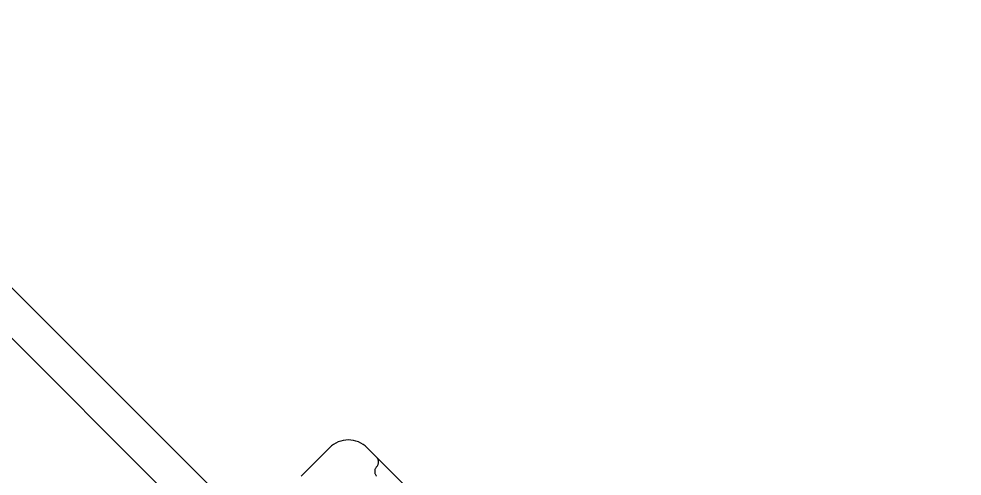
# Model space of a CAD drawing. Header units: millimetres. Extents: x -46397 to 283259, y -8690 to 23983.
# Drawn here: x -18988.5 to -18877.8, y 14838.1 to 14891.9 of the extents above; entities that cross this region are included whole.
import ezdxf

# ---------------------------------------------------------------- set-up
doc = ezdxf.new("R2010")
doc.units = ezdxf.units.MM
doc.linetypes.add('PHANTOM', pattern=[63.5, 31.75, -6.35, 6.35, -6.35, 6.35, -6.35])

# ---------------------------------------------------------------- blocks, each defined once
blk = doc.blocks.new('BO-2')
at = {"color": 251, "linetype": 'PHANTOM', "ltscale": 5}
for p, q in [((641.92, -548.4), (727.13, -633.62)), ((678.97, -579.54), (730.09, -630.65)), ((745.46, -627.51), (742.14, -630.84)), ((819.75, -697.37), (749.9, -627.51)), ((739.25, -639.82), (730.09, -630.65))]:
    blk.add_line(p, q, dxfattribs=at)
for centre, radius, start, end in [((747.68, -629.73), 3.14, 45, 135), ((750.45, -629.18), 0.784, 315, 45), ((751.56, -630.29), 0.784, 135, 225)]:
    blk.add_arc(centre, radius, start, end, dxfattribs=at)

msp = doc.modelspace()

# ---------------------------------------------------------------- hatches: boundary and pattern name
h = msp.add_hatch()
h.set_pattern_fill('AR-HBONE', color=1, scale=0.3)
h.set_pattern_definition([(45, (0, 17679.127), (0, 43.10523), [91.44, -30.48]), (135, (21.553, 17700.68), (4e-15, 43.10523), [91.44, -30.48])])
edge = h.paths.add_edge_path()
edge.add_arc((-16645.19, 14816.55), 440.9, 270, 333.1244)
edge.add_arc((-17927.96, 15466.65), 1879, 333.12441, 386.87559)
edge.add_arc((-16645.19, 16116.75), 440.9, 26.8756, 90)
edge.add_line((-16645.19, 16557.65), (-22745.19, 16557.65))
edge.add_arc((-22745.19, 16116.75), 440.9, 90, 153.1244)
edge.add_arc((-21462.42, 15466.65), 1879, 153.12441, 206.87559)
edge.add_arc((-22745.19, 14816.55), 440.9, 206.8756, 270)
edge.add_line((-22745.19, 14375.65), (-18542.96, 14375.65))
edge.add_line((-18542.96, 14375.65), (-16645.19, 14375.65))
edge = h.paths.add_edge_path(flags=16)
edge.add_arc((-21462.42, 15466.65), 1779, 153.12441, 206.87559, ccw=False)
edge.add_arc((-22745.19, 16116.75), 340.9, 90, 153.1244, ccw=False)
edge.add_line((-22745.19, 16457.65), (-16645.19, 16457.65))
edge.add_arc((-16645.19, 16116.75), 340.9, 26.8756, 90, ccw=False)
edge.add_arc((-17927.96, 15466.65), 1779, -26.87559, 26.87559, ccw=False)
edge.add_arc((-16645.19, 14816.55), 340.9, 270, 333.1244, ccw=False)
edge.add_line((-16645.19, 14475.65), (-22745.19, 14475.65))
edge.add_arc((-22745.19, 14816.55), 340.9, 206.8756, 270, ccw=False)

# ---------------------------------------------------------------- block references
msp.add_blockref('BO-2', (-19697.53, 15468.98, -1.5))

doc.saveas('drawing.dxf')
